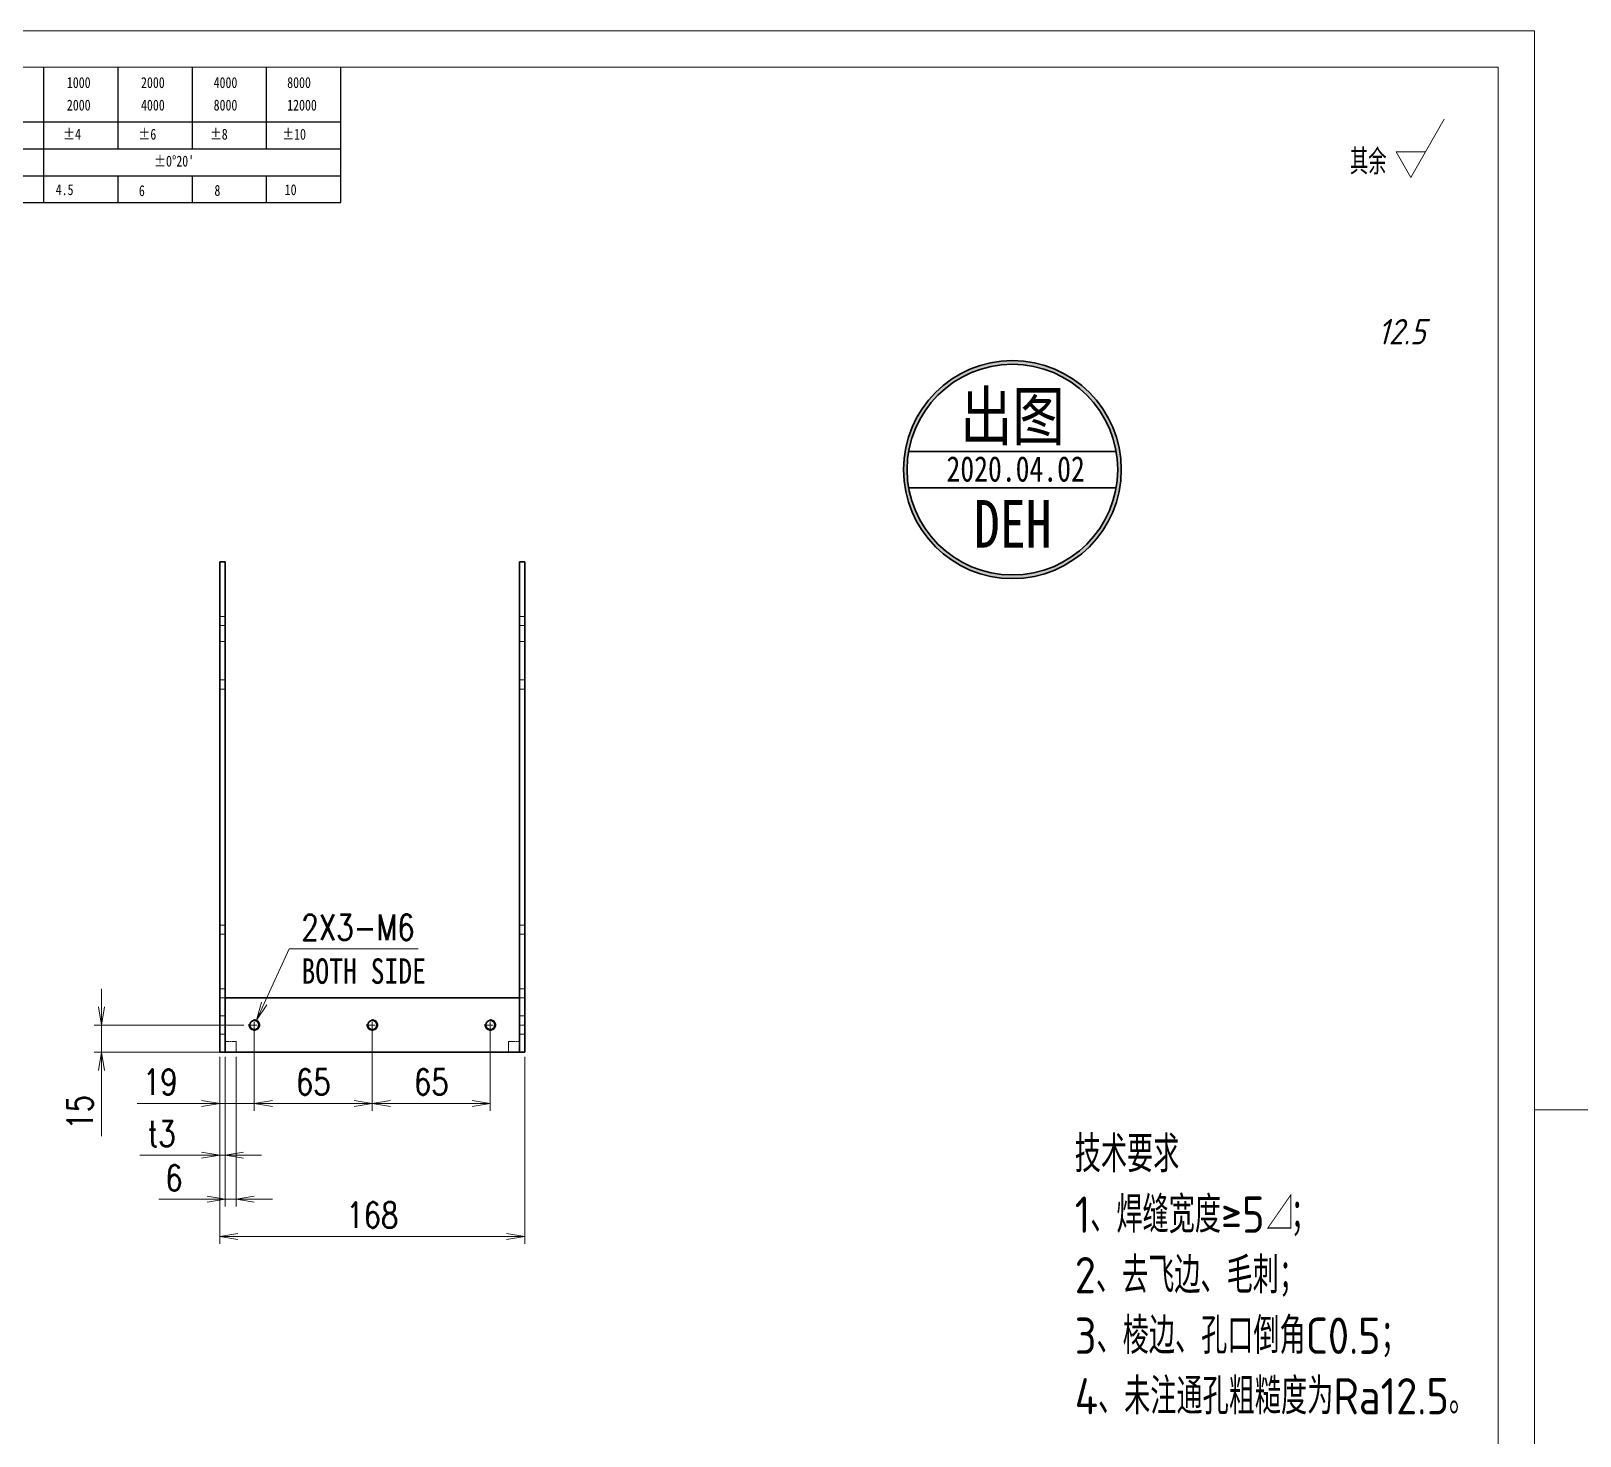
# Model space of a CAD drawing. Header units: millimetres. Extents: x 1333 to 190452, y -42879 to -5704.
# Drawn here: x 183299 to 184152, y -22417 to -21643 of the extents above; entities that cross this region are included whole.
import ezdxf
from ezdxf.enums import TextEntityAlignment as Align

# ---------------------------------------------------------------- set-up
doc = ezdxf.new("R2010")
doc.units = ezdxf.units.MM
doc.header["$LTSCALE"] = 0.5
for name, pattern in [('DASHDOT', [18.5, 12, -3, 0.5, -3]), ('DASHED', [15, 12, -3]), ('DOT2', [0.125, 0, -0.125])]:
    doc.linetypes.add(name, pattern=pattern)
for name, color, linetype, lineweight in [('印章专用-出图', 1, 'Continuous', 80), ('图框', 7, 'Continuous', 18), ('标注线', 3, 'Continuous', 18)]:
    doc.layers.add(name, color=color, linetype=linetype, lineweight=lineweight)
doc.layers.add('图\\M+19E79\\M+195B6\\M+18E9A', color=7, linetype='Continuous')
doc.layers.add('材质', color=7, linetype='Continuous')
doc.layers.add('打印-禁用', color=7, linetype='Continuous', lineweight=15, plot=False)
doc.styles.add('DIM', font='romans.shx', dxfattribs={"width": 0.8, "bigfont": 'bigfont.shx'})
doc.styles.add('国标', font='simfang.ttf', dxfattribs={"width": 0.8})
doc.styles.add('机械长仿宋', font='gbenor.shx', dxfattribs={"height": 1, "bigfont": 'gbcbig.shx'})
doc.dimstyles.new('DEH 1-4', dxfattribs={"dimscale": 4, "dimtxt": 3.5, "dimasz": 2.5, "dimexe": 1, "dimexo": 0.625, "dimgap": 1.2, "dimtad": 1, "dimdsep": 46, "dimtxsty": 'DIM', "dimblk": 'OPEN', "dimcen": 0, "dimclrd": 8, "dimclre": 8, "dimclrt": 2, "dimazin": 2, "dimtfac": 0.5, "dimtmove": 0, "dimatfit": 3, "dimldrblk": 'OPEN', "dimfxl": 0, "dimtolj": 2, "dimlwd": 18, "dimlwe": 18, "dimarcsym": 0})
doc.dimstyles.new('DEH 1-4$3', dxfattribs={"dimscale": 4, "dimtxt": 3.5, "dimasz": 2.5, "dimexe": 1, "dimexo": 0.625, "dimgap": 1.2, "dimtad": 1, "dimtoh": 1, "dimdsep": 46, "dimtxsty": 'DIM', "dimblk": 'OPEN', "dimcen": 0, "dimclrd": 8, "dimclre": 8, "dimclrt": 2, "dimazin": 2, "dimtfac": 0.5, "dimtofl": 0, "dimtmove": 0, "dimatfit": 3, "dimldrblk": 'OPEN', "dimfxl": 0, "dimtolj": 2, "dimlwd": 18, "dimlwe": 18, "dimarcsym": 0})

# ---------------------------------------------------------------- blocks, each defined once
blk = doc.blocks.new('GZDEH零件A3图框V01版')
at = {"layer": '图\\M+19E79\\M+195B6\\M+18E9A', "color": 9}
for p, q in [((3072.2, -1561.98), (3072.2, -1554.46)), ((3082.42, -1561.98), (3082.42, -1554.46)), ((3092.64, -1561.98), (3092.64, -1554.46)), ((3102.86, -1561.98), (3102.86, -1554.46)), ((3113.09, -1573.08), (3113.09, -1554.46)), ((2996.09, -1561.98), (3113.09, -1561.98)), ((3072.2, -1573.08), (3072.2, -1561.98)), ((3082.42, -1565.68), (3082.42, -1561.98)), ((3092.64, -1565.68), (3092.64, -1561.98)), ((3102.86, -1565.68), (3102.86, -1561.98)), ((2996.09, -1565.68), (3113.09, -1565.68)), ((2996.09, -1569.38), (3113.09, -1569.38)), ((3082.42, -1573.08), (3082.42, -1569.48)), ((3092.64, -1573.08), (3092.64, -1569.38)), ((3102.86, -1573.08), (3102.86, -1569.38)), ((2990.09, -1573.08), (3113.09, -1573.08))]:
    blk.add_line(p, q, dxfattribs=at)
at = {"layer": '图框', "linetype": 'Continuous'}
for p, q in [((3272.49, -1554.46), (2882.49, -1554.46)), ((3272.49, -1832.96), (3272.49, -1554.46))]:
    blk.add_line(p, q, dxfattribs=at)
at = {"layer": '打印-禁用', "linetype": 'Continuous'}
for p, q in [((2857.49, -1549.46), (2857.49, -1846.46)), ((3277.49, -1549.46), (2857.49, -1549.46)), ((3277.49, -1846.46), (3277.49, -1549.46))]:
    blk.add_line(p, q, dxfattribs=at)
at = {"layer": '图\\M+19E79\\M+195B6\\M+18E9A', "color": 9, "style": '国标', "width": 0.8}
for s, p in [('1000', (3075.36, -1557.31)), ('2000', (3085.57, -1557.31)), ('4000', (3095.57, -1557.31)), ('8000', (3105.7, -1557.31)), ('2000', (3075.36, -1560.41)), ('4000', (3085.57, -1560.41)), ('8000', (3095.57, -1560.41)), ('12000', (3105.7, -1560.41)), ('±4', (3074.85, -1564.42)), ('±6', (3085.22, -1564.42)), ('±8', (3095.06, -1564.42)), ('±10', (3105.02, -1564.42)), ("±0%%D20'", (3087.38, -1568.12)), ('4.5', (3073.82, -1572.05)), ('6', (3085.28, -1572.19)), ('8', (3095.68, -1572.15)), ('10', (3105.36, -1572.06))]:
    blk.add_text(s, height=1.5, dxfattribs=at).set_placement(p)
blk = doc.blocks.new('DEH A3')
at = {"layer": '图框'}
blk.add_blockref('GZDEH零件A3图框V01版', (-2857.49, 1846.46), dxfattribs=at)
blk = doc.blocks.new('FINISHER_TR')
at = {"layer": '标注线'}
for p, q in [((0, 0), (4.62, 8)), ((-2.02, 3.5), (0, 0)), ((2.02, 3.5), (-2.02, 3.5))]:
    blk.add_line(p, q, dxfattribs=at)
at = {"layer": '标注线', "color": 2, "style": '机械长仿宋', "oblique": 15}
blk.add_attdef('0.0', text='', height=3.5, dxfattribs=at).set_placement((2.03, -24.04), align=Align.BOTTOM_RIGHT)
blk = doc.blocks.new('其余12.5')
at = {"layer": '标注线'}
blk.add_blockref('FINISHER_TR', (0, 0), dxfattribs=at).add_auto_attribs({'0.0': '12.5'})
at = {"layer": '标注线', "color": 7, "linetype": 'DOT2', "style": '机械长仿宋'}
blk.add_text('其余', height=3.5, dxfattribs=at).set_placement((-8.38, 0.4))
blk = doc.blocks.new('出图章')
at = {"layer": '印章专用-出图'}
h = blk.add_hatch(color=256, dxfattribs=at)
h.paths.add_polyline_path([(-15, 0, 1), (15, 0, 1)])
h.paths.add_polyline_path([(14.5, 0, -1), (-14.5, 0, -1)], flags=16)
h.paths.add_polyline_path([(-7.31, -12.35), (7.41, -12.35), (7.41, -2.73), (-7.31, -2.73)], flags=8)
at = {"layer": '印章专用-出图', "lineweight": 35}
for p, q in [((-14.28, 2.5), (14.28, 2.5)), ((-14.28, -2.5), (14.28, -2.5))]:
    blk.add_line(p, q, dxfattribs=at)
for radius in [15, 14.5]:
    blk.add_circle((0, 0), radius, dxfattribs=at)
at = {"layer": '印章专用-出图', "color": 4, "style": '国标', "width": 0.8}
blk.add_text('DEH', height=6.562, dxfattribs=at).set_placement((0.05, -10.74), align=Align.CENTER)
at = {"layer": '印章专用-出图', "color": 3, "style": '国标', "width": 0.8}
blk.add_attdef('出图', text='', height=6.6, dxfattribs=at).set_placement((0, 7.35), align=Align.MIDDLE_CENTER)
at = {"layer": '印章专用-出图', "color": 2, "style": '国标', "width": 0.8}
blk.add_attdef('XXXX.XX.XX', text='', height=3.5, dxfattribs=at).set_placement((0.45, 0.1), align=Align.MIDDLE_CENTER)
blk = doc.blocks.new('YZ-CT')
at = {"layer": '印章专用-出图'}
blk.add_blockref('出图章', (0.63, 0), dxfattribs=at).add_auto_attribs({'出图': '出图', 'XXXX.XX.XX': '2020.04.02'})
blk = doc.blocks.new('_Open')
at = {"color": 0, "linetype": 'ByBlock', "lineweight": -2}
for p, q in [((-1, 0.167), (0, 0)), ((-1, -0.167), (0, 0)), ((0, 0), (-1, 0))]:
    blk.add_line(p, q, dxfattribs=at)
blk = doc.blocks.new('*D368')
at = {"layer": 'Defpoints', "color": 0, "transparency": 16777216}
for p in [(183403.03, -22205.37), (183571.03, -22205.37), (183571.03, -22306.79)]:
    blk.add_point(p, dxfattribs=at)
at = {"layer": '标注线', "color": 8, "lineweight": 18, "transparency": 16777216}
for p, q in [((183403.03, -22207.87), (183403.03, -22310.79)), ((183571.03, -22207.87), (183571.03, -22310.79)), ((183413.03, -22306.79), (183561.03, -22306.79))]:
    blk.add_line(p, q, dxfattribs=at)
at = {"layer": '标注线', "color": 8, "lineweight": 18, "transparency": 16777216, "xscale": 10, "yscale": 10, "zscale": 10, "rotation": 180}
blk.add_blockref('_Open', (183403.03, -22306.79), dxfattribs=at)
at = {"layer": '标注线', "color": 8, "lineweight": 18, "transparency": 16777216, "xscale": 10, "yscale": 10, "zscale": 10}
blk.add_blockref('_Open', (183571.03, -22306.79), dxfattribs=at)
at = {"layer": '标注线', "color": 2, "transparency": 16777216, "insert": (183487.03, -22294.99), "char_height": 14, "attachment_point": 5, "style": 'DIM'}
blk.add_mtext('\\A2;168', dxfattribs=at)
blk = doc.blocks.new('*D369')
at = {"layer": 'Defpoints', "color": 0, "transparency": 16777216}
for p in [(183403.03, -22205.37), (183406.03, -22205.37), (183403.03, -22262)]:
    blk.add_point(p, dxfattribs=at)
at = {"layer": '标注线', "color": 8, "lineweight": 18, "transparency": 16777216}
for p, q in [((183403.03, -22207.87), (183403.03, -22266)), ((183406.03, -22207.87), (183406.03, -22266)), ((183393.03, -22262), (183359.03, -22262)), ((183406.03, -22262), (183403.03, -22262)), ((183416.03, -22262), (183426.03, -22262))]:
    blk.add_line(p, q, dxfattribs=at)
at = {"layer": '标注线', "color": 8, "lineweight": 18, "transparency": 16777216, "xscale": 10, "yscale": 10, "zscale": 10}
blk.add_blockref('_Open', (183403.03, -22262), dxfattribs=at)
at = {"layer": '标注线', "color": 8, "lineweight": 18, "transparency": 16777216, "xscale": 10, "yscale": 10, "zscale": 10, "rotation": 180}
blk.add_blockref('_Open', (183406.03, -22262), dxfattribs=at)
at = {"layer": '标注线', "color": 2, "transparency": 16777216, "insert": (183371.03, -22250.2), "char_height": 14, "attachment_point": 5, "style": 'DIM'}
blk.add_mtext('\\A2;{\\Fromans,bigfont|c134;t}3', dxfattribs=at)
blk = doc.blocks.new('*D370')
at = {"layer": 'Defpoints', "color": 0, "transparency": 16777216}
for p in [(183406.03, -22205.37), (183412.03, -22205.37), (183406.03, -22286.31)]:
    blk.add_point(p, dxfattribs=at)
at = {"layer": '标注线', "color": 8, "lineweight": 18, "transparency": 16777216}
for p, q in [((183406.03, -22207.87), (183406.03, -22290.31)), ((183412.03, -22207.87), (183412.03, -22290.31)), ((183396.03, -22286.31), (183369.5, -22286.31)), ((183412.03, -22286.31), (183406.03, -22286.31)), ((183422.03, -22286.31), (183432.03, -22286.31))]:
    blk.add_line(p, q, dxfattribs=at)
at = {"layer": '标注线', "color": 8, "lineweight": 18, "transparency": 16777216, "xscale": 10, "yscale": 10, "zscale": 10}
blk.add_blockref('_Open', (183406.03, -22286.31), dxfattribs=at)
at = {"layer": '标注线', "color": 8, "lineweight": 18, "transparency": 16777216, "xscale": 10, "yscale": 10, "zscale": 10, "rotation": 180}
blk.add_blockref('_Open', (183412.03, -22286.31), dxfattribs=at)
at = {"layer": '标注线', "color": 2, "transparency": 16777216, "insert": (183377.77, -22274.51), "char_height": 14, "attachment_point": 5, "style": 'DIM'}
blk.add_mtext('\\A2;6', dxfattribs=at)
blk = doc.blocks.new('*D371')
at = {"layer": 'Defpoints', "color": 0, "transparency": 16777216}
for p in [(183422.03, -22190.37), (183403.03, -22205.37), (183403.03, -22233.56)]:
    blk.add_point(p, dxfattribs=at)
at = {"layer": '标注线', "color": 8, "lineweight": 18, "transparency": 16777216}
for p, q in [((183422.03, -22192.87), (183422.03, -22237.56)), ((183403.03, -22207.87), (183403.03, -22237.56)), ((183393.03, -22233.56), (183357.43, -22233.56)), ((183422.03, -22233.56), (183403.03, -22233.56)), ((183432.03, -22233.56), (183442.03, -22233.56))]:
    blk.add_line(p, q, dxfattribs=at)
at = {"layer": '标注线', "color": 8, "lineweight": 18, "transparency": 16777216, "xscale": 10, "yscale": 10, "zscale": 10}
blk.add_blockref('_Open', (183403.03, -22233.56), dxfattribs=at)
at = {"layer": '标注线', "color": 8, "lineweight": 18, "transparency": 16777216, "xscale": 10, "yscale": 10, "zscale": 10, "rotation": 180}
blk.add_blockref('_Open', (183422.03, -22233.56), dxfattribs=at)
at = {"layer": '标注线', "color": 2, "transparency": 16777216, "insert": (183370.23, -22221.76), "char_height": 14, "attachment_point": 5, "style": 'DIM'}
blk.add_mtext('\\A2;19', dxfattribs=at)
blk = doc.blocks.new('*D372')
at = {"layer": 'Defpoints', "color": 0, "transparency": 16777216}
for p in [(183418.84, -22190.37), (183337.83, -22205.37), (183406.03, -22205.37)]:
    blk.add_point(p, dxfattribs=at)
at = {"layer": '标注线', "color": 8, "lineweight": 18, "transparency": 16777216}
for p, q in [((183337.83, -22180.37), (183337.83, -22170.37)), ((183416.34, -22190.37), (183333.83, -22190.37)), ((183337.83, -22190.37), (183337.83, -22205.37)), ((183403.53, -22205.37), (183333.83, -22205.37)), ((183337.83, -22215.37), (183337.83, -22251.51))]:
    blk.add_line(p, q, dxfattribs=at)
at = {"layer": '标注线', "color": 8, "lineweight": 18, "transparency": 16777216, "xscale": 10, "yscale": 10, "zscale": 10}
for p, rotation in [((183337.83, -22190.37), 270), ((183337.83, -22205.37), 90)]:
    blk.add_blockref('_Open', p, dxfattribs=dict(at, rotation=rotation))
at = {"layer": '标注线', "color": 2, "transparency": 16777216, "insert": (183326.03, -22238.44), "char_height": 14, "attachment_point": 5, "rotation": 90, "style": 'DIM'}
blk.add_mtext('\\A2;15', dxfattribs=at)
blk = doc.blocks.new('*D373')
at = {"layer": 'Defpoints', "color": 0, "transparency": 16777216}
for p in [(183422.03, -22196.07), (183487.03, -22196.07), (183487.03, -22233.56)]:
    blk.add_point(p, dxfattribs=at)
at = {"layer": '标注线', "color": 8, "lineweight": 18, "transparency": 16777216}
for p, q in [((183422.03, -22198.57), (183422.03, -22237.56)), ((183487.03, -22198.57), (183487.03, -22237.56)), ((183432.03, -22233.56), (183477.03, -22233.56))]:
    blk.add_line(p, q, dxfattribs=at)
at = {"layer": '标注线', "color": 8, "lineweight": 18, "transparency": 16777216, "xscale": 10, "yscale": 10, "zscale": 10, "rotation": 180}
blk.add_blockref('_Open', (183422.03, -22233.56), dxfattribs=at)
at = {"layer": '标注线', "color": 8, "lineweight": 18, "transparency": 16777216, "xscale": 10, "yscale": 10, "zscale": 10}
blk.add_blockref('_Open', (183487.03, -22233.56), dxfattribs=at)
at = {"layer": '标注线', "color": 2, "transparency": 16777216, "insert": (183454.53, -22221.76), "char_height": 14, "attachment_point": 5, "style": 'DIM'}
blk.add_mtext('\\A2;65', dxfattribs=at)
blk = doc.blocks.new('*D374')
at = {"layer": 'Defpoints', "color": 0, "transparency": 16777216}
for p in [(183487.03, -22190.37), (183552.03, -22190.37), (183552.03, -22233.56)]:
    blk.add_point(p, dxfattribs=at)
at = {"layer": '标注线', "color": 8, "lineweight": 18, "transparency": 16777216}
for p, q in [((183487.03, -22192.87), (183487.03, -22237.56)), ((183552.03, -22192.87), (183552.03, -22237.56)), ((183497.03, -22233.56), (183542.03, -22233.56))]:
    blk.add_line(p, q, dxfattribs=at)
at = {"layer": '标注线', "color": 8, "lineweight": 18, "transparency": 16777216, "xscale": 10, "yscale": 10, "zscale": 10, "rotation": 180}
blk.add_blockref('_Open', (183487.03, -22233.56), dxfattribs=at)
at = {"layer": '标注线', "color": 8, "lineweight": 18, "transparency": 16777216, "xscale": 10, "yscale": 10, "zscale": 10}
blk.add_blockref('_Open', (183552.03, -22233.56), dxfattribs=at)
at = {"layer": '标注线', "color": 2, "transparency": 16777216, "insert": (183519.53, -22221.76), "char_height": 14, "attachment_point": 5, "style": 'DIM'}
blk.add_mtext('\\A2;65', dxfattribs=at)
blk = doc.blocks.new('*D375')
at = {"layer": 'Defpoints', "color": 0, "transparency": 16777216}
for p in [(183420.78, -22193.1), (183423.28, -22187.64)]:
    blk.add_point(p, dxfattribs=at)
at = {"layer": '标注线', "color": 8, "lineweight": 18, "transparency": 16777216}
for p, q in [((183441.28, -22148.38), (183427.45, -22178.55)), ((183512.21, -22148.38), (183441.28, -22148.38))]:
    blk.add_line(p, q, dxfattribs=at)
at = {"layer": '标注线', "color": 8, "lineweight": 18, "transparency": 16777216, "xscale": 10, "yscale": 10, "zscale": 10, "rotation": 245.3763982982348}
blk.add_blockref('_Open', (183423.28, -22187.64), dxfattribs=at)
at = {"layer": '标注线', "color": 2, "transparency": 16777216, "insert": (183479.15, -22136.58), "char_height": 14, "attachment_point": 5, "style": 'DIM'}
blk.add_mtext('\\A2;{\\Fromans,bigfont|c134;2X3-M6}', dxfattribs=at)

msp = doc.modelspace()

# ---------------------------------------------------------------- linework, layer by layer
at = {"color": 7, "lineweight": 35}
for p, q in [((183403.034, -22205.372), (183403.034, -21935.372)), ((183406.034, -22205.372), (183406.034, -21935.372)), ((183406.034, -21979.235), (183406.034, -21935.372)), ((183568.034, -22205.372), (183568.034, -21935.372)), ((183571.034, -22205.372), (183571.034, -21935.372)), ((183571.034, -21979.235), (183571.034, -21935.372)), ((183406.034, -22175.372), (183406.034, -21979.235)), ((183571.034, -22175.372), (183571.034, -21979.235)), ((183406.034, -22175.372), (183406.034, -22205.372)), ((183406.034, -22175.372), (183568.034, -22175.372)), ((183568.034, -22205.372), (183568.034, -22175.372)), ((183568.034, -22205.372), (183406.034, -22205.372))]:
    msp.add_line(p, q, dxfattribs=at)
at = {"color": 7, "lineweight": 35, "ltscale": 0.075}
for p, q in [((183406.034, -21935.372), (183403.034, -21935.372)), ((183403.034, -21935.372), (183406.034, -21935.372)), ((183571.034, -21935.372), (183568.034, -21935.372)), ((183568.034, -21935.372), (183571.034, -21935.372)), ((183406.034, -22205.372), (183403.034, -22205.372)), ((183571.034, -22205.372), (183568.034, -22205.372))]:
    msp.add_line(p, q, dxfattribs=at)
at = {"color": 1, "linetype": 'DASHED', "lineweight": 13}
for p, q in [((183403.034, -21979.235), (183403.034, -21935.372)), ((183568.034, -21979.235), (183568.034, -21935.372)), ((183403.034, -22175.372), (183403.034, -21979.235)), ((183568.034, -22175.372), (183568.034, -21979.235))]:
    msp.add_line(p, q, dxfattribs=at)
at = {"color": 2, "linetype": 'DASHDOT', "lineweight": 13, "ltscale": 0.089999}
for p, q in [((183402.734, -21970.372), (183406.334, -21970.372)), ((183567.734, -21970.372), (183571.334, -21970.372)), ((183402.734, -22000.372), (183406.334, -22000.372)), ((183567.734, -22000.372), (183571.334, -22000.372)), ((183402.734, -22140.372), (183406.334, -22140.372)), ((183567.734, -22140.372), (183571.334, -22140.372)), ((183402.734, -22170.372), (183406.334, -22170.372)), ((183567.734, -22170.372), (183571.334, -22170.372)), ((183402.734, -22190.372), (183406.334, -22190.372)), ((183567.734, -22190.372), (183571.334, -22190.372))]:
    msp.add_line(p, q, dxfattribs=at)
at = {"color": 1, "linetype": 'DASHED', "lineweight": 13, "ltscale": 0.075}
for p, q in [((183403.034, -21965.372), (183406.034, -21965.372)), ((183406.034, -21970.372), (183403.034, -21970.372)), ((183406.034, -21970.372), (183403.034, -21970.372)), ((183568.034, -21965.372), (183571.034, -21965.372)), ((183571.034, -21970.372), (183568.034, -21970.372)), ((183571.034, -21970.372), (183568.034, -21970.372)), ((183403.034, -21979.235), (183406.034, -21979.235)), ((183568.034, -21979.235), (183571.034, -21979.235)), ((183406.034, -22000.372), (183403.034, -22000.372)), ((183406.034, -22000.372), (183403.034, -22000.372)), ((183403.034, -22005.372), (183406.034, -22005.372)), ((183571.034, -22000.372), (183568.034, -22000.372)), ((183571.034, -22000.372), (183568.034, -22000.372)), ((183568.034, -22005.372), (183571.034, -22005.372)), ((183403.034, -22135.372), (183406.034, -22135.372)), ((183406.034, -22140.372), (183403.034, -22140.372)), ((183406.034, -22140.372), (183403.034, -22140.372)), ((183568.034, -22135.372), (183571.034, -22135.372)), ((183571.034, -22140.372), (183568.034, -22140.372)), ((183571.034, -22140.372), (183568.034, -22140.372)), ((183406.034, -22170.372), (183403.034, -22170.372)), ((183406.034, -22170.372), (183403.034, -22170.372)), ((183406.034, -22175.372), (183403.034, -22175.372)), ((183403.034, -22175.372), (183406.034, -22175.372)), ((183403.034, -22175.372), (183406.034, -22175.372)), ((183571.034, -22170.372), (183568.034, -22170.372)), ((183571.034, -22170.372), (183568.034, -22170.372)), ((183571.034, -22175.372), (183568.034, -22175.372)), ((183568.034, -22175.372), (183571.034, -22175.372)), ((183568.034, -22175.372), (183571.034, -22175.372)), ((183406.034, -22185.372), (183403.034, -22185.372)), ((183571.034, -22185.372), (183568.034, -22185.372)), ((183406.034, -22195.372), (183403.034, -22195.372)), ((183571.034, -22195.372), (183568.034, -22195.372))]:
    msp.add_line(p, q, dxfattribs=at)
at = {"color": 2, "linetype": 'DASHDOT', "lineweight": 13, "ltscale": 0.159802}
for p, q in [((183425.23, -22190.372), (183418.838, -22190.372)), ((183422.034, -22187.176), (183422.034, -22193.568)), ((183490.23, -22190.372), (183483.838, -22190.372)), ((183487.034, -22187.176), (183487.034, -22193.568)), ((183555.23, -22190.372), (183548.838, -22190.372)), ((183552.034, -22187.176), (183552.034, -22193.568))]:
    msp.add_line(p, q, dxfattribs=at)
at = {"color": 1, "linetype": 'DASHED', "lineweight": 13, "ltscale": 0.15}
for p, q in [((183406.034, -22205.372), (183406.034, -22199.372)), ((183406.034, -22199.372), (183412.034, -22199.372)), ((183412.034, -22205.372), (183412.034, -22199.372)), ((183562.034, -22205.372), (183562.034, -22199.372)), ((183568.034, -22199.372), (183562.034, -22199.372)), ((183568.034, -22205.372), (183568.034, -22199.372)), ((183406.034, -22205.372), (183412.034, -22205.372)), ((183568.034, -22205.372), (183562.034, -22205.372))]:
    msp.add_line(p, q, dxfattribs=at)
at = {"color": 7, "lineweight": 35}
for centre in [(183422.034, -22190.372), (183487.034, -22190.372), (183552.034, -22190.372)]:
    msp.add_circle(centre, 2.458, dxfattribs=at)
at = {"color": 7, "lineweight": 13}
for centre in [(183422.034, -22190.372), (183487.034, -22190.372), (183552.034, -22190.372)]:
    msp.add_arc(centre, 3, 169.999993, 100.000014, dxfattribs=at)

# ---------------------------------------------------------------- block references
at = {"layer": '印章专用-出图', "xscale": 4, "yscale": 4, "zscale": 4}
msp.add_blockref('YZ-CT', (183837.114, -21884.532), dxfattribs=at)
at = {"layer": '图框'}
for p, xscale, yscale, zscale in [((182447.313, -22831.005), 4, 4, 4), ((184127.313, -22831.005), 2, 2, 2)]:
    msp.add_blockref('DEH A3', p, dxfattribs=dict(at, xscale=xscale, yscale=yscale, zscale=zscale))
at = {"layer": '标注线', "xscale": 4, "yscale": 4, "zscale": 4}
msp.add_blockref('其余12.5', (184059.087, -21723.635), dxfattribs=at)

# ---------------------------------------------------------------- texts
at = {"layer": '材质', "color": 3, "style": '国标', "width": 0.8}
msp.add_text('BOTH SIDE', height=14, dxfattribs=at).set_placement((183482.315, -22167.653), align=Align.CENTER)
at = {"layer": '标注线', "color": 2, "insert": (183873.998, -22251.429), "char_height": 40, "width": 824.16379, "attachment_point": 1, "style": '机械长仿宋'}
msp.add_mtext('{\\H0.5x;技术要求\\P1、\\A2;焊缝宽度≥5\\Q19.2;△\\Q0;；\\P\\A0;2、去飞边、毛刺；\\P3、\\A2;棱边、\\A0;孔口倒角C0.5；\\P4、未注通孔粗糙度为Ra12.5。}', dxfattribs=at)

# ---------------------------------------------------------------- dimensions: what is measured, and where the dimension line sits
at = {"layer": '标注线'}
dim = msp.add_diameter_dim_2p(p1=(183420.784, -22193.099), p2=(183423.284, -22187.645), text='{\\Fromans,bigfont|c134;2X3-M6}', dimstyle='DEH 1-4$3', dxfattribs=at)
dim.commit()
dim.dimension.update_dxf_attribs({"geometry": '*D375', "text_midpoint": (183479.146, -22148.382), "dimtype": 163})
dim = msp.add_linear_dim(base=(183337.829, -22205.372), p1=(183418.838, -22190.372), p2=(183406.034, -22205.372), angle=90, dimstyle='DEH 1-4', dxfattribs=at)
dim.commit()
dim.dimension.update_dxf_attribs({"geometry": '*D372', "text_midpoint": (183326.029, -22238.439)})
for base, p1, p2, picture, middle in [((183403.034, -22233.56), (183422.034, -22190.372), (183403.034, -22205.372), '*D371', (183370.234, -22221.76)), ((183552.034, -22233.56), (183487.034, -22190.372), (183552.034, -22190.372), '*D374', (183519.534, -22221.76)), ((183487.034, -22233.56), (183422.034, -22196.068), (183487.034, -22196.068), '*D373', (183454.534, -22221.76)), ((183406.034, -22286.312), (183412.034, -22205.372), (183406.034, -22205.372), '*D370', (183377.767, -22274.512)), ((183571.034, -22306.792), (183403.034, -22205.372), (183571.034, -22205.372), '*D368', (183487.034, -22294.992))]:
    dim = msp.add_linear_dim(base=base, p1=p1, p2=p2, dimstyle='DEH 1-4', dxfattribs=at)
    dim.commit()
    dim.dimension.update_dxf_attribs({"geometry": picture, "text_midpoint": middle})
dim = msp.add_linear_dim(base=(183403.034, -22261.996), p1=(183406.034, -22205.372), p2=(183403.034, -22205.372), text='{\\Fromans,bigfont|c134;t}<>', dimstyle='DEH 1-4', dxfattribs=at)
dim.commit()
dim.dimension.update_dxf_attribs({"geometry": '*D369', "text_midpoint": (183371.034, -22250.196)})

doc.saveas('drawing.dxf')
